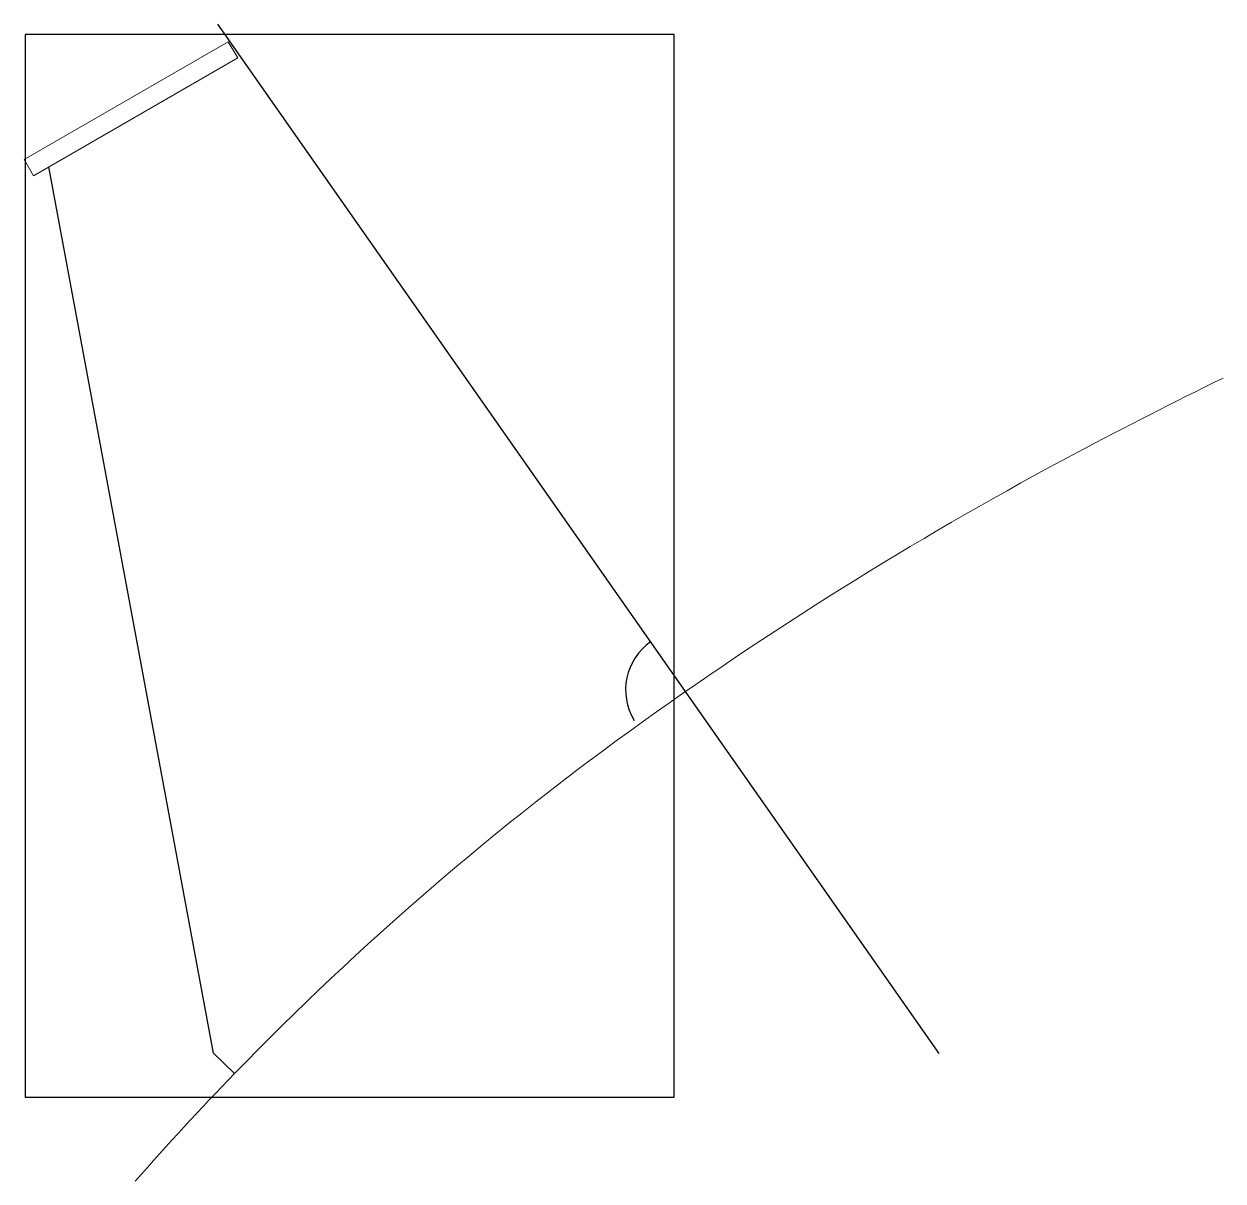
# Model space of a CAD drawing. Header units: millimetres. Extents: x 583 to 1599, y 217 to 1199.
import ezdxf

# ---------------------------------------------------------------- set-up
doc = ezdxf.new("R2010")
doc.units = ezdxf.units.MM
for name, color, linetype in [('-1202', 7, 'Continuous'), ('100-DF1', 7, 'Continuous'), ('200-CO3', 7, 'Continuous'), ('Braket', 30, 'Continuous')]:
    doc.layers.add(name, color=color, linetype=linetype)

msp = doc.modelspace()

# ---------------------------------------------------------------- linework, layer by layer
at = {"layer": '-1202', "color": 7, "linetype": 'Continuous', "lineweight": 0}
msp.add_lwpolyline([(677, 217, -0.012185), (761.2, 308.2, -0.045123), (1108, 607.2, -0.033134), (1475.7, 835.1, -0.008198), (1599.5, 898.3)], format="xyb", dxfattribs=at)
at = {"color": 7, "linetype": 'Continuous', "ltscale": 3}
msp.add_lwpolyline([(761.2, 308.2), (743.4, 325.4), (603.6, 1077.4)], dxfattribs=at)
msp.add_arc((1142.8, 633.7), 50, 125, 211.1328, dxfattribs=at)
at = {"layer": '100-DF1', "color": 7, "linetype": 'Continuous', "lineweight": 15}
msp.add_lwpolyline([(755.8, 1183.7), (582.6, 1083.7), (590.6, 1069.9), (763.8, 1169.9), (755.8, 1183.7)], dxfattribs=at)
at = {"layer": '200-CO3', "color": 3, "linetype": 'Continuous'}
msp.add_line((1358.8, 325.2), (747.1, 1198.7), dxfattribs=at)
at = {"layer": 'Braket'}
for p, q in [((1134.1, 1189.9), (583.6, 1189.9)), ((583.6, 1189.9), (583.6, 288.2)), ((1134.1, 288.2), (1134.1, 1189.9)), ((583.6, 288.2), (1134.1, 288.2))]:
    msp.add_line(p, q, dxfattribs=at)

doc.saveas('drawing.dxf')
